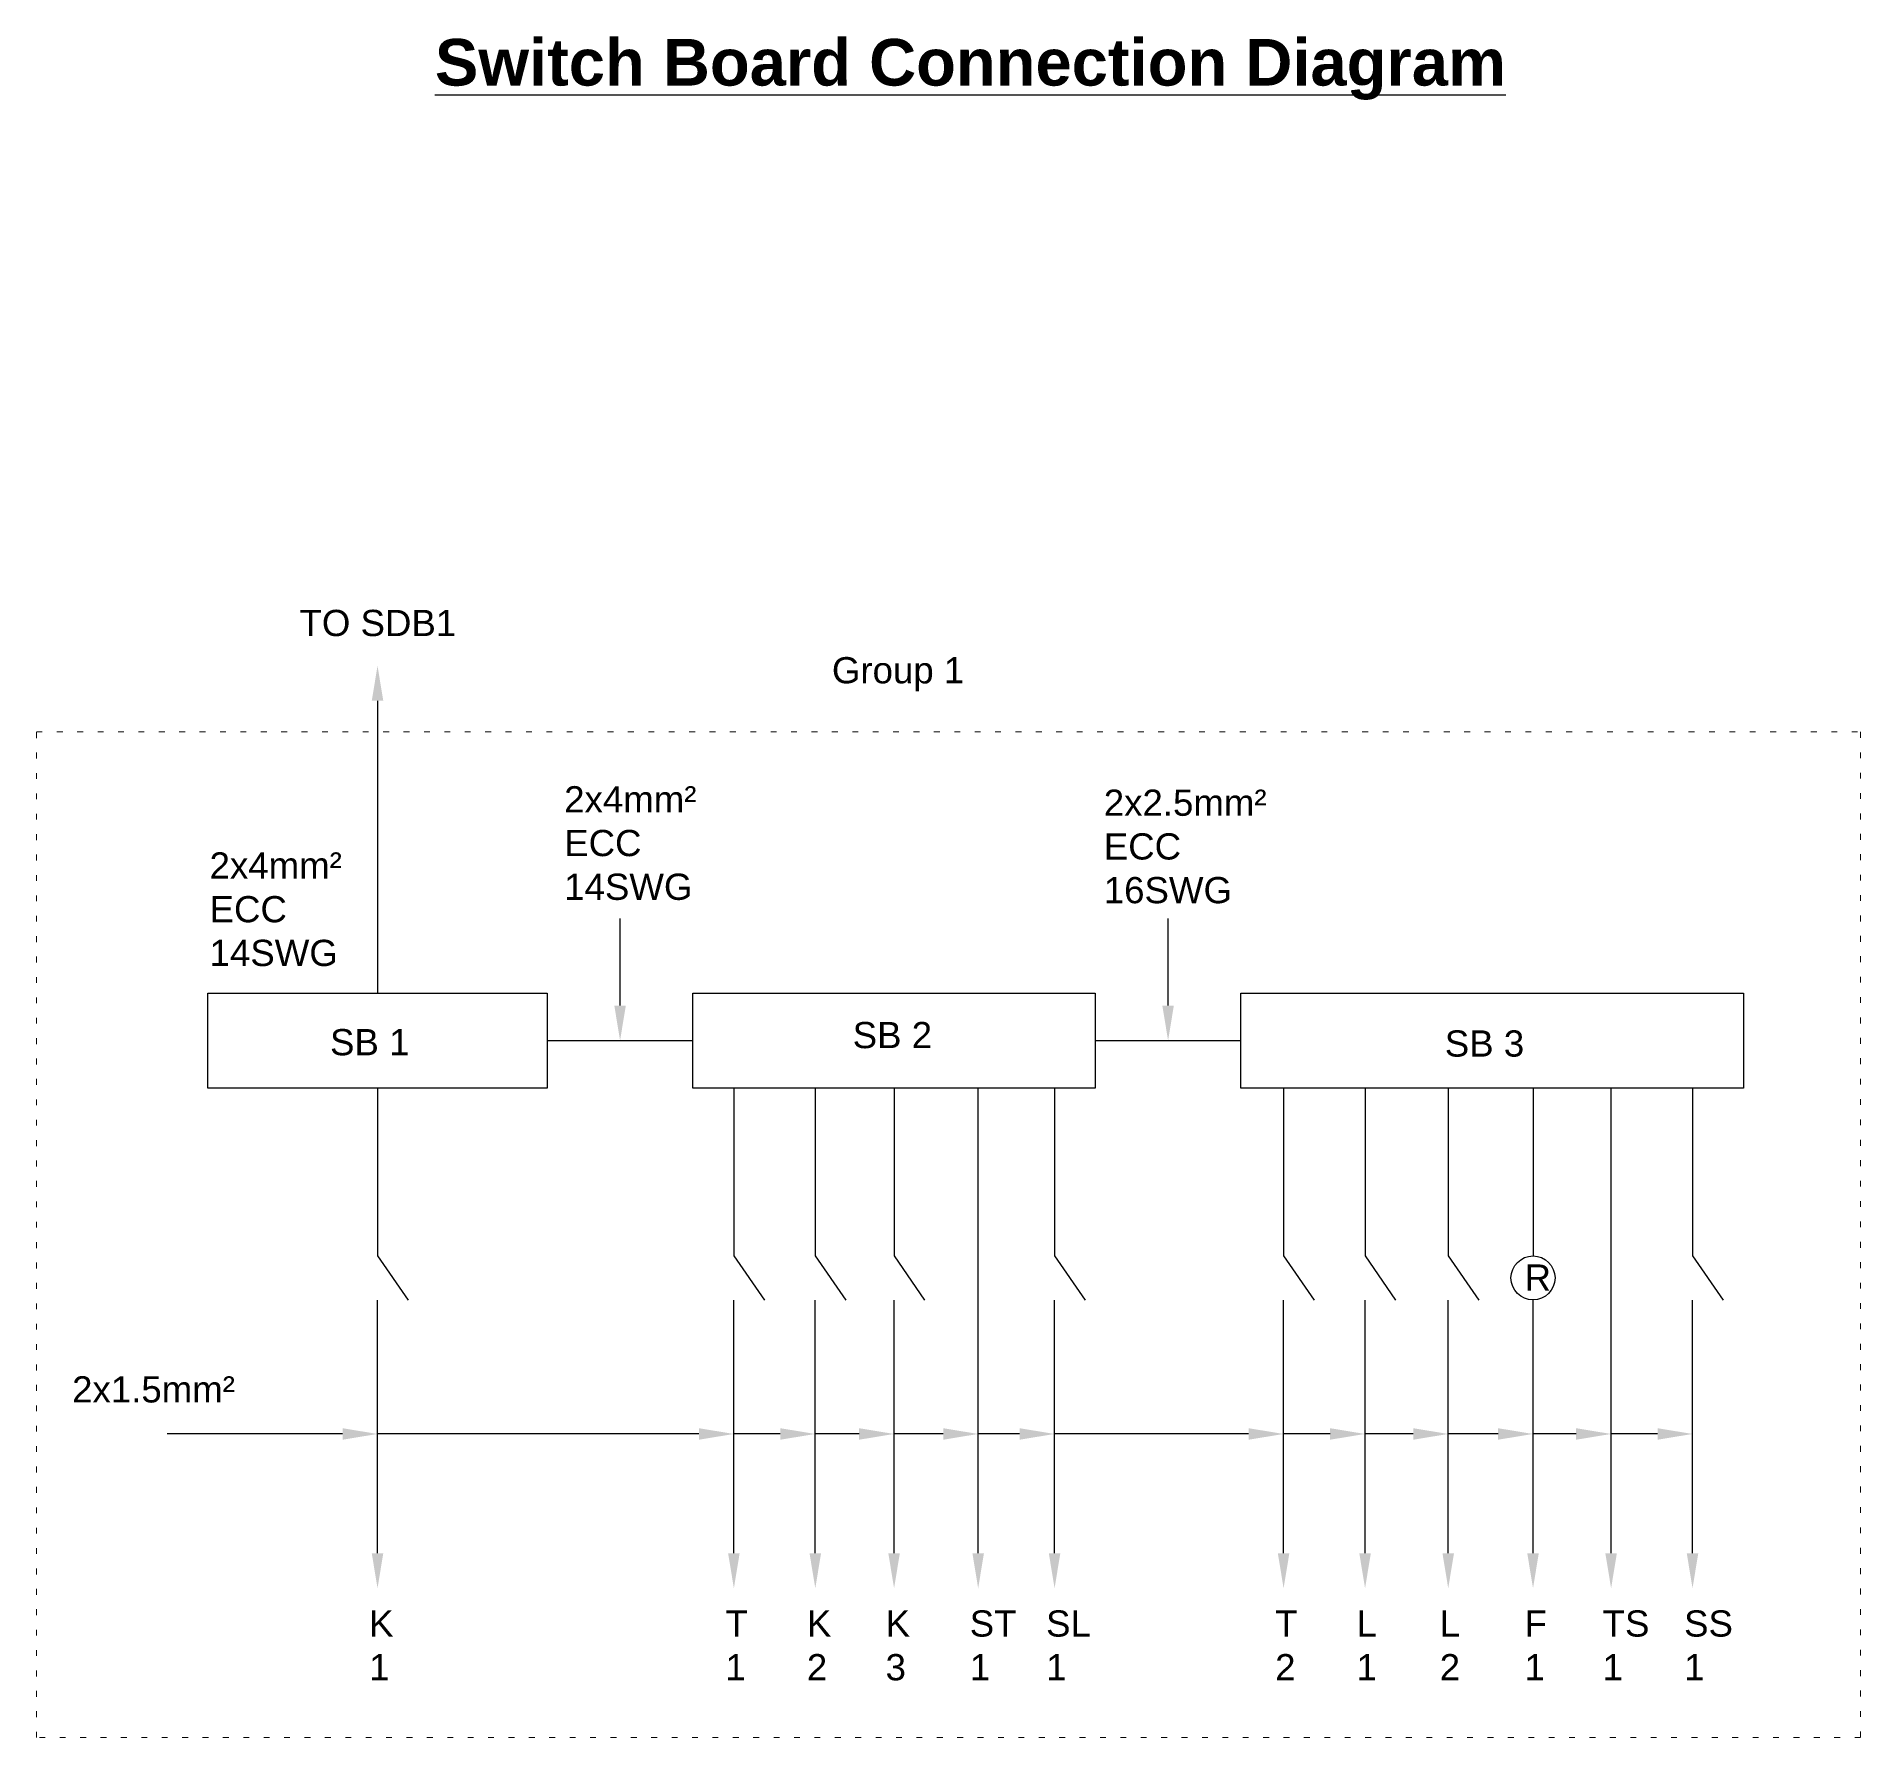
# Model space of a CAD drawing. Header units: inches. Extents: x 18.8 to 50.1, y 10.4 to 39.6.
import ezdxf
from ezdxf import colors
from ezdxf.entities.mleader import LeaderData, LeaderLine
from ezdxf.math import Vec2, Vec3

# ---------------------------------------------------------------- set-up
doc = ezdxf.new("R2010")
doc.units = ezdxf.units.IN
doc.header["$MEASUREMENT"] = 0
doc.linetypes.add('DOT', pattern=[0.25, 0, -0.25])
doc.layers.add('Dot', color=7, linetype='DOT', lineweight=20)
doc.styles.get("Standard").update_dxf_attribs({"font": 'arial.ttf'})

msp = doc.modelspace()

# ---------------------------------------------------------------- linework, layer by layer
for p, q in [((27.528, 22.386), (30.028, 22.386)), ((36.932, 22.386), (39.432, 22.386)), ((24.616, 21.572), (24.616, 18.691)), ((30.731, 21.572), (30.731, 18.691)), ((32.128, 21.572), (32.128, 18.691)), ((33.48, 21.572), (33.48, 18.691)), ((36.234, 21.572), (36.234, 18.691)), ((40.164, 21.572), (40.164, 18.691)), ((41.562, 21.572), (41.562, 18.691)), ((42.989, 21.572), (42.989, 18.691)), ((44.444, 21.572), (44.444, 18.691)), ((47.181, 21.572), (47.181, 18.691)), ((24.616, 18.691), (25.14, 17.934)), ((30.731, 18.691), (31.255, 17.934)), ((32.128, 18.691), (32.652, 17.934)), ((33.48, 18.691), (34.004, 17.934)), ((36.234, 18.691), (36.758, 17.934)), ((40.164, 18.691), (40.688, 17.934)), ((41.562, 18.691), (42.086, 17.934)), ((42.989, 18.691), (43.513, 17.934)), ((47.181, 18.691), (47.705, 17.934))]:
    msp.add_line(p, q)
for points in [[(21.705, 23.201), (27.528, 23.201), (27.528, 21.572), (21.705, 21.572)], [(30.028, 23.201), (36.932, 23.201), (36.932, 21.572), (30.028, 21.572)], [(39.432, 23.201), (48.055, 23.201), (48.055, 21.572), (39.432, 21.572)]]:
    msp.add_lwpolyline(points, close=True)
msp.add_circle((44.444, 18.313), 0.378)
at = {"layer": 'Dot'}
msp.add_lwpolyline([(18.764, 27.682), (50.064, 27.682), (50.064, 10.427), (18.764, 10.427)], close=True, dxfattribs=at)

# ---------------------------------------------------------------- texts
at = {"attachment_point": 1}
for s, width, heights, insert, char_height in [('{\\fArial|b1|i0|c0|p34;\\LSwitch Board Connection Diagram}', 18.80913, [1.572], (25.601, 39.573), 0.8), ('{\\H0.9x;TO SDB1}', 2.88251, [0.582], (23.277, 29.777), 0.5), ('{\\H0.9x;Group 1}', 2.44577, [0.815], (32.413, 28.966), 0.5), ('{\\H0.9x;2x4mm²\\PECC\\P14SWG}', 2.62047, [2.066], (27.819, 26.751), 0.5), ('{\\H0.9x;2x2.5mm²\\PECC\\P16SWG}', 2.62047, [2.066], (37.078, 26.693), 0.5), ('{\\H0.9x;2x4mm²\\PECC\\P14SWG}', 2.62047, [2.066], (21.734, 25.616), 0.5), ('{\\H0.9x;SB 1}', 1.65963, [0.786], (23.801, 22.584), 0.5), ('{\\H0.9x;SB 2}', 1.65963, [0.786], (32.769, 22.706), 0.5), ('{\\H0.9x;SB 3}', 1.65963, [0.786], (42.93, 22.561), 0.5), ('{\\H0.9x;R}', 1.65963, [0.786], (44.299, 18.545), 0.5), ('{\\H0.9x;2x1.5mm²}', 2.73693, [0.757], (19.375, 16.626), 0.5), ('{\\H0.9x;K\\P1}', 0.5, [1.455], (24.471, 12.609), 0.5), ('{\\H0.9x;T\\P1}', 0.5, [1.455], (30.585, 12.609), 0.5), ('{\\H0.9x;K\\P2}', 0.5, [1.455], (31.983, 12.609), 0.5), ('{\\H0.9x;K\\P3}', 0.5, [1.455], (33.334, 12.609), 0.5), ('{\\H0.9x;ST\\P1}', 0.5, [1.455], (34.778, 12.609), 0.5), ('{\\H0.9x;SL\\P1}', 0.5, [1.455], (36.088, 12.609), 0.5), ('{\\H0.9x;T\\P2}', 0.5, [1.455], (40.019, 12.609), 0.5), ('{\\H0.9x;L\\P1}', 0.5, [1.455], (41.416, 12.609), 0.5), ('{\\H0.9x;L\\P2}', 0.5, [1.455], (42.843, 12.609), 0.5), ('{\\H0.9x;F\\P1}', 0.5, [1.455], (44.299, 12.609), 0.5), ('{\\H0.9x;TS\\P1}', 0.5, [1.455], (45.638, 12.609), 0.5), ('{\\H0.9x;SS\\P1}', 0.5, [1.455], (47.036, 12.609), 0.5)]:
    msp.add_mtext_dynamic_manual_height_columns(s, width=width, gutter_width=1, heights=heights, dxfattribs=dict(at, insert=insert, char_height=char_height))

# ---------------------------------------------------------------- leaders
ml = msp.add_multileader_mtext('Standard')
ml.set_content('')
ml.set_leader_properties()
ml.build(insert=Vec2(0, 0))
ml.multileader.update_dxf_attribs({"has_dogleg": 0, "dogleg_length": 0.36, "arrow_head_size": 0.6})
ctx = ml.context
ctx.base_point, ctx.char_height, ctx.arrow_head_size, ctx.landing_gap_size, ctx.plane_origin = Vec3(24.616, 23.201), 0.18, 0.6, 0.09, Vec3(24.616, 28.817)
notes = []
notes.append((ctx, [(0, (1, 1, 0), (24.256, 23.201), (1, 0), 0.36, [(0, [(24.616, 28.817)], 0, [])])]))
ctx.mtext, ml.multileader.dxf.content_type = None, 0
ml = msp.add_multileader_mtext('Standard')
ml.set_content('')
ml.set_leader_properties()
ml.build(insert=Vec2(0, 0))
ml.multileader.update_dxf_attribs({"has_dogleg": 0, "dogleg_length": 0.36, "arrow_head_size": 0.6})
ctx = ml.context
ctx.base_point, ctx.char_height, ctx.arrow_head_size, ctx.landing_gap_size, ctx.plane_origin = Vec3(28.778, 24.481), 0.18, 0.6, 0.09, Vec3(28.778, 22.386)
notes.append((ctx, [(0, (1, 1, 0), (28.418, 24.481), (1, 0), 0.36, [(0, [(28.778, 22.386)], 0, [])])]))
ctx.mtext, ml.multileader.dxf.content_type = None, 0
ml = msp.add_multileader_mtext('Standard')
ml.set_content('')
ml.set_leader_properties()
ml.build(insert=Vec2(0, 0))
ml.multileader.update_dxf_attribs({"has_dogleg": 0, "dogleg_length": 0.36, "arrow_head_size": 0.6})
ctx = ml.context
ctx.base_point, ctx.char_height, ctx.arrow_head_size, ctx.landing_gap_size, ctx.plane_origin = Vec3(38.182, 24.481), 0.18, 0.6, 0.09, Vec3(38.182, 22.386)
notes.append((ctx, [(1, (1, 1, 0), (37.822, 24.481), (1, 0), 0.36, [(0, [(38.182, 22.386)], 0, [])])]))
ctx.mtext, ml.multileader.dxf.content_type = None, 0
ml = msp.add_multileader_mtext('Standard')
ml.set_content('')
ml.set_leader_properties()
ml.build(insert=Vec2(0, 0))
ml.multileader.update_dxf_attribs({"has_dogleg": 0, "dogleg_length": 0.36, "arrow_head_size": 0.6})
ctx = ml.context
ctx.base_point, ctx.char_height, ctx.arrow_head_size, ctx.landing_gap_size, ctx.plane_origin = Vec3(34.923, 21.572), 0.18, 0.6, 0.09, Vec3(34.923, 12.988)
notes.append((ctx, [(0, (1, 1, 0), (34.563, 21.572), (1, 0), 0.36, [(0, [(34.923, 12.988)], 0, [])])]))
ctx.mtext, ml.multileader.dxf.content_type = None, 0
ml = msp.add_multileader_mtext('Standard')
ml.set_content('')
ml.set_leader_properties()
ml.build(insert=Vec2(0, 0))
ml.multileader.update_dxf_attribs({"has_dogleg": 0, "dogleg_length": 0.36, "arrow_head_size": 0.6})
ctx = ml.context
ctx.base_point, ctx.char_height, ctx.arrow_head_size, ctx.landing_gap_size, ctx.plane_origin = Vec3(45.784, 21.572), 0.18, 0.6, 0.09, Vec3(45.784, 12.988)
notes.append((ctx, [(0, (1, 1, 0), (46.144, 21.572), (-1, 0), 0.36, [(0, [(45.784, 12.988)], 0, [])])]))
ctx.mtext, ml.multileader.dxf.content_type = None, 0
ml = msp.add_multileader_mtext('Standard')
ml.set_content('')
ml.set_leader_properties()
ml.build(insert=Vec2(0, 0))
ml.multileader.update_dxf_attribs({"has_dogleg": 0, "dogleg_length": 0.36, "arrow_head_size": 0.6})
ctx = ml.context
ctx.base_point, ctx.char_height, ctx.arrow_head_size, ctx.landing_gap_size, ctx.plane_origin = Vec3(24.616, 17.934), 0.18, 0.6, 0.09, Vec3(24.616, 12.988)
notes.append((ctx, [(0, (1, 1, 0), (24.256, 17.934), (1, 0), 0.36, [(0, [(24.616, 12.988)], 0, [])])]))
ctx.mtext, ml.multileader.dxf.content_type = None, 0
ml = msp.add_multileader_mtext('Standard')
ml.set_content('')
ml.set_leader_properties()
ml.build(insert=Vec2(0, 0))
ml.multileader.update_dxf_attribs({"has_dogleg": 0, "dogleg_length": 0.36, "arrow_head_size": 0.6})
ctx = ml.context
ctx.base_point, ctx.char_height, ctx.arrow_head_size, ctx.landing_gap_size, ctx.plane_origin = Vec3(30.731, 17.934), 0.18, 0.6, 0.09, Vec3(30.731, 12.988)
notes.append((ctx, [(0, (1, 1, 0), (30.371, 17.934), (1, 0), 0.36, [(0, [(30.731, 12.988)], 0, [])])]))
ctx.mtext, ml.multileader.dxf.content_type = None, 0
ml = msp.add_multileader_mtext('Standard')
ml.set_content('')
ml.set_leader_properties()
ml.build(insert=Vec2(0, 0))
ml.multileader.update_dxf_attribs({"has_dogleg": 0, "dogleg_length": 0.36, "arrow_head_size": 0.6})
ctx = ml.context
ctx.base_point, ctx.char_height, ctx.arrow_head_size, ctx.landing_gap_size, ctx.plane_origin = Vec3(32.128, 17.934), 0.18, 0.6, 0.09, Vec3(32.128, 12.988)
notes.append((ctx, [(0, (1, 1, 0), (31.768, 17.934), (1, 0), 0.36, [(0, [(32.128, 12.988)], 0, [])])]))
ctx.mtext, ml.multileader.dxf.content_type = None, 0
ml = msp.add_multileader_mtext('Standard')
ml.set_content('')
ml.set_leader_properties()
ml.build(insert=Vec2(0, 0))
ml.multileader.update_dxf_attribs({"has_dogleg": 0, "dogleg_length": 0.36, "arrow_head_size": 0.6})
ctx = ml.context
ctx.base_point, ctx.char_height, ctx.arrow_head_size, ctx.landing_gap_size, ctx.plane_origin = Vec3(33.48, 17.934), 0.18, 0.6, 0.09, Vec3(33.48, 12.988)
notes.append((ctx, [(0, (1, 1, 0), (33.12, 17.934), (1, 0), 0.36, [(0, [(33.48, 12.988)], 0, [])])]))
ctx.mtext, ml.multileader.dxf.content_type = None, 0
ml = msp.add_multileader_mtext('Standard')
ml.set_content('')
ml.set_leader_properties()
ml.build(insert=Vec2(0, 0))
ml.multileader.update_dxf_attribs({"has_dogleg": 0, "dogleg_length": 0.36, "arrow_head_size": 0.6})
ctx = ml.context
ctx.base_point, ctx.char_height, ctx.arrow_head_size, ctx.landing_gap_size, ctx.plane_origin = Vec3(36.234, 17.934), 0.18, 0.6, 0.09, Vec3(36.234, 12.988)
notes.append((ctx, [(0, (1, 1, 0), (35.874, 17.934), (1, 0), 0.36, [(0, [(36.234, 12.988)], 0, [])])]))
ctx.mtext, ml.multileader.dxf.content_type = None, 0
ml = msp.add_multileader_mtext('Standard')
ml.set_content('')
ml.set_leader_properties()
ml.build(insert=Vec2(0, 0))
ml.multileader.update_dxf_attribs({"has_dogleg": 0, "dogleg_length": 0.36, "arrow_head_size": 0.6})
ctx = ml.context
ctx.base_point, ctx.char_height, ctx.arrow_head_size, ctx.landing_gap_size, ctx.plane_origin = Vec3(40.164, 17.934), 0.18, 0.6, 0.09, Vec3(40.164, 12.988)
notes.append((ctx, [(0, (1, 1, 0), (39.804, 17.934), (1, 0), 0.36, [(0, [(40.164, 12.988)], 0, [])])]))
ctx.mtext, ml.multileader.dxf.content_type = None, 0
ml = msp.add_multileader_mtext('Standard')
ml.set_content('')
ml.set_leader_properties()
ml.build(insert=Vec2(0, 0))
ml.multileader.update_dxf_attribs({"has_dogleg": 0, "dogleg_length": 0.36, "arrow_head_size": 0.6})
ctx = ml.context
ctx.base_point, ctx.char_height, ctx.arrow_head_size, ctx.landing_gap_size, ctx.plane_origin = Vec3(41.562, 17.934), 0.18, 0.6, 0.09, Vec3(41.562, 12.988)
notes.append((ctx, [(0, (1, 1, 0), (41.202, 17.934), (1, 0), 0.36, [(0, [(41.562, 12.988)], 0, [])])]))
ctx.mtext, ml.multileader.dxf.content_type = None, 0
ml = msp.add_multileader_mtext('Standard')
ml.set_content('')
ml.set_leader_properties()
ml.build(insert=Vec2(0, 0))
ml.multileader.update_dxf_attribs({"has_dogleg": 0, "dogleg_length": 0.36, "arrow_head_size": 0.6})
ctx = ml.context
ctx.base_point, ctx.char_height, ctx.arrow_head_size, ctx.landing_gap_size, ctx.plane_origin = Vec3(42.989, 17.934), 0.18, 0.6, 0.09, Vec3(42.989, 12.988)
notes.append((ctx, [(0, (1, 1, 0), (42.629, 17.934), (1, 0), 0.36, [(0, [(42.989, 12.988)], 0, [])])]))
ctx.mtext, ml.multileader.dxf.content_type = None, 0
ml = msp.add_multileader_mtext('Standard')
ml.set_content('')
ml.set_leader_properties()
ml.build(insert=Vec2(0, 0))
ml.multileader.update_dxf_attribs({"has_dogleg": 0, "dogleg_length": 0.36, "arrow_head_size": 0.6})
ctx = ml.context
ctx.base_point, ctx.char_height, ctx.arrow_head_size, ctx.landing_gap_size, ctx.plane_origin = Vec3(44.444, 17.934), 0.18, 0.6, 0.09, Vec3(44.444, 12.988)
notes.append((ctx, [(0, (1, 1, 0), (44.084, 17.934), (1, 0), 0.36, [(0, [(44.444, 12.988)], 0, [])])]))
ctx.mtext, ml.multileader.dxf.content_type = None, 0
ml = msp.add_multileader_mtext('Standard')
ml.set_content('')
ml.set_leader_properties()
ml.build(insert=Vec2(0, 0))
ml.multileader.update_dxf_attribs({"has_dogleg": 0, "dogleg_length": 0.36, "arrow_head_size": 0.6})
ctx = ml.context
ctx.base_point, ctx.char_height, ctx.arrow_head_size, ctx.landing_gap_size, ctx.plane_origin = Vec3(47.181, 17.934), 0.18, 0.6, 0.09, Vec3(47.181, 12.988)
notes.append((ctx, [(0, (1, 1, 0), (46.821, 17.934), (1, 0), 0.36, [(0, [(47.181, 12.988)], 0, [])])]))
ctx.mtext, ml.multileader.dxf.content_type = None, 0
ml = msp.add_multileader_mtext('Standard')
ml.set_content('')
ml.set_leader_properties()
ml.build(insert=Vec2(0, 0))
ml.multileader.update_dxf_attribs({"has_dogleg": 0, "dogleg_length": 0.36, "arrow_head_size": 0.6})
ctx = ml.context
ctx.base_point, ctx.char_height, ctx.arrow_head_size, ctx.landing_gap_size, ctx.plane_origin = Vec3(21.006, 15.636), 0.18, 0.6, 0.09, Vec3(24.616, 15.636)
notes.append((ctx, [(0, (1, 1, 0), (21.366, 15.636), (-1, 0), 0.36, [(0, [(24.616, 15.636)], 0, [])])]))
ctx.mtext, ml.multileader.dxf.content_type = None, 0
ml = msp.add_multileader_mtext('Standard')
ml.set_content('')
ml.set_leader_properties()
ml.build(insert=Vec2(0, 0))
ml.multileader.update_dxf_attribs({"has_dogleg": 0, "dogleg_length": 0.36, "arrow_head_size": 0.6})
ctx = ml.context
ctx.base_point, ctx.char_height, ctx.arrow_head_size, ctx.landing_gap_size, ctx.plane_origin = Vec3(24.616, 15.636), 0.18, 0.6, 0.09, Vec3(30.731, 15.636)
notes.append((ctx, [(0, (1, 1, 0), (24.976, 15.636), (-1, 0), 0.36, [(0, [(30.731, 15.636)], 0, [])])]))
ctx.mtext, ml.multileader.dxf.content_type = None, 0
ml = msp.add_multileader_mtext('Standard')
ml.set_content('')
ml.set_leader_properties()
ml.build(insert=Vec2(0, 0))
ml.multileader.update_dxf_attribs({"has_dogleg": 0, "dogleg_length": 0.36, "arrow_head_size": 0.6})
ctx = ml.context
ctx.base_point, ctx.char_height, ctx.arrow_head_size, ctx.landing_gap_size, ctx.plane_origin = Vec3(30.731, 15.636), 0.18, 0.6, 0.09, Vec3(32.128, 15.636)
notes.append((ctx, [(0, (1, 1, 0), (31.091, 15.636), (-1, 0), 0.36, [(0, [(32.128, 15.636)], 0, [])])]))
ctx.mtext, ml.multileader.dxf.content_type = None, 0
ml = msp.add_multileader_mtext('Standard')
ml.set_content('')
ml.set_leader_properties()
ml.build(insert=Vec2(0, 0))
ml.multileader.update_dxf_attribs({"has_dogleg": 0, "dogleg_length": 0.36, "arrow_head_size": 0.6})
ctx = ml.context
ctx.base_point, ctx.char_height, ctx.arrow_head_size, ctx.landing_gap_size, ctx.plane_origin = Vec3(32.128, 15.636), 0.18, 0.6, 0.09, Vec3(33.48, 15.636)
notes.append((ctx, [(0, (1, 1, 0), (32.488, 15.636), (-1, 0), 0.36, [(0, [(33.48, 15.636)], 0, [])])]))
ctx.mtext, ml.multileader.dxf.content_type = None, 0
ml = msp.add_multileader_mtext('Standard')
ml.set_content('')
ml.set_leader_properties()
ml.build(insert=Vec2(0, 0))
ml.multileader.update_dxf_attribs({"has_dogleg": 0, "dogleg_length": 0.36, "arrow_head_size": 0.6})
ctx = ml.context
ctx.base_point, ctx.char_height, ctx.arrow_head_size, ctx.landing_gap_size, ctx.plane_origin = Vec3(33.48, 15.636), 0.18, 0.6, 0.09, Vec3(34.923, 15.636)
notes.append((ctx, [(0, (1, 1, 0), (33.84, 15.636), (-1, 0), 0.36, [(0, [(34.923, 15.636)], 0, [])])]))
ctx.mtext, ml.multileader.dxf.content_type = None, 0
ml = msp.add_multileader_mtext('Standard')
ml.set_content('')
ml.set_leader_properties()
ml.build(insert=Vec2(0, 0))
ml.multileader.update_dxf_attribs({"has_dogleg": 0, "dogleg_length": 0.36, "arrow_head_size": 0.6})
ctx = ml.context
ctx.base_point, ctx.char_height, ctx.arrow_head_size, ctx.landing_gap_size, ctx.plane_origin = Vec3(34.923, 15.636), 0.18, 0.6, 0.09, Vec3(36.234, 15.636)
notes.append((ctx, [(0, (1, 1, 0), (35.283, 15.636), (-1, 0), 0.36, [(0, [(36.234, 15.636)], 0, [])])]))
ctx.mtext, ml.multileader.dxf.content_type = None, 0
ml = msp.add_multileader_mtext('Standard')
ml.set_content('')
ml.set_leader_properties()
ml.build(insert=Vec2(0, 0))
ml.multileader.update_dxf_attribs({"has_dogleg": 0, "dogleg_length": 0.36, "arrow_head_size": 0.6})
ctx = ml.context
ctx.base_point, ctx.char_height, ctx.arrow_head_size, ctx.landing_gap_size, ctx.plane_origin = Vec3(36.234, 15.636), 0.18, 0.6, 0.09, Vec3(40.164, 15.636)
notes.append((ctx, [(0, (1, 1, 0), (36.594, 15.636), (-1, 0), 0.36, [(0, [(40.164, 15.636)], 0, [])])]))
ctx.mtext, ml.multileader.dxf.content_type = None, 0
ml = msp.add_multileader_mtext('Standard')
ml.set_content('')
ml.set_leader_properties()
ml.build(insert=Vec2(0, 0))
ml.multileader.update_dxf_attribs({"has_dogleg": 0, "dogleg_length": 0.36, "arrow_head_size": 0.6})
ctx = ml.context
ctx.base_point, ctx.char_height, ctx.arrow_head_size, ctx.landing_gap_size, ctx.plane_origin = Vec3(40.164, 15.636), 0.18, 0.6, 0.09, Vec3(41.562, 15.636)
notes.append((ctx, [(0, (1, 1, 0), (40.524, 15.636), (-1, 0), 0.36, [(0, [(41.562, 15.636)], 0, [])])]))
ctx.mtext, ml.multileader.dxf.content_type = None, 0
ml = msp.add_multileader_mtext('Standard')
ml.set_content('')
ml.set_leader_properties()
ml.build(insert=Vec2(0, 0))
ml.multileader.update_dxf_attribs({"has_dogleg": 0, "dogleg_length": 0.36, "arrow_head_size": 0.6})
ctx = ml.context
ctx.base_point, ctx.char_height, ctx.arrow_head_size, ctx.landing_gap_size, ctx.plane_origin = Vec3(41.562, 15.636), 0.18, 0.6, 0.09, Vec3(42.989, 15.636)
notes.append((ctx, [(0, (1, 1, 0), (41.922, 15.636), (-1, 0), 0.36, [(0, [(42.989, 15.636)], 0, [])])]))
ctx.mtext, ml.multileader.dxf.content_type = None, 0
ml = msp.add_multileader_mtext('Standard')
ml.set_content('')
ml.set_leader_properties()
ml.build(insert=Vec2(0, 0))
ml.multileader.update_dxf_attribs({"has_dogleg": 0, "dogleg_length": 0.36, "arrow_head_size": 0.6})
ctx = ml.context
ctx.base_point, ctx.char_height, ctx.arrow_head_size, ctx.landing_gap_size, ctx.plane_origin = Vec3(42.989, 15.636), 0.18, 0.6, 0.09, Vec3(44.444, 15.636)
notes.append((ctx, [(0, (1, 1, 0), (43.349, 15.636), (-1, 0), 0.36, [(0, [(44.444, 15.636)], 0, [])])]))
ctx.mtext, ml.multileader.dxf.content_type = None, 0
ml = msp.add_multileader_mtext('Standard')
ml.set_content('')
ml.set_leader_properties()
ml.build(insert=Vec2(0, 0))
ml.multileader.update_dxf_attribs({"has_dogleg": 0, "dogleg_length": 0.36, "arrow_head_size": 0.6})
ctx = ml.context
ctx.base_point, ctx.char_height, ctx.arrow_head_size, ctx.landing_gap_size, ctx.plane_origin = Vec3(44.444, 15.636), 0.18, 0.6, 0.09, Vec3(45.784, 15.636)
notes.append((ctx, [(0, (1, 1, 0), (44.804, 15.636), (-1, 0), 0.36, [(0, [(45.784, 15.636)], 0, [])])]))
ctx.mtext, ml.multileader.dxf.content_type = None, 0
ml = msp.add_multileader_mtext('Standard')
ml.set_content('')
ml.set_leader_properties()
ml.build(insert=Vec2(0, 0))
ml.multileader.update_dxf_attribs({"has_dogleg": 0, "dogleg_length": 0.36, "arrow_head_size": 0.6})
ctx = ml.context
ctx.base_point, ctx.char_height, ctx.arrow_head_size, ctx.landing_gap_size, ctx.plane_origin = Vec3(45.784, 15.636), 0.18, 0.6, 0.09, Vec3(47.181, 15.636)
notes.append((ctx, [(0, (1, 1, 0), (46.144, 15.636), (-1, 0), 0.36, [(0, [(47.181, 15.636)], 0, [])])]))
ctx.mtext, ml.multileader.dxf.content_type = None, 0
for ctx, leaders in notes:
    for number, flags, end, landing, length, lines in leaders:
        leader = LeaderData()
        leader.index, (leader.has_last_leader_line, leader.has_dogleg_vector, leader.attachment_direction) = number, flags
        leader.last_leader_point, leader.dogleg_vector, leader.dogleg_length = Vec3(end), Vec3(landing), length
        for number, points, colour, breaks in lines:
            line = LeaderLine()
            line.index, line.vertices, line.color, line.breaks = number, Vec3.list(points), colors.encode_raw_color(colour), breaks
            leader.lines.append(line)
        ctx.leaders.append(leader)

doc.saveas('drawing.dxf')
